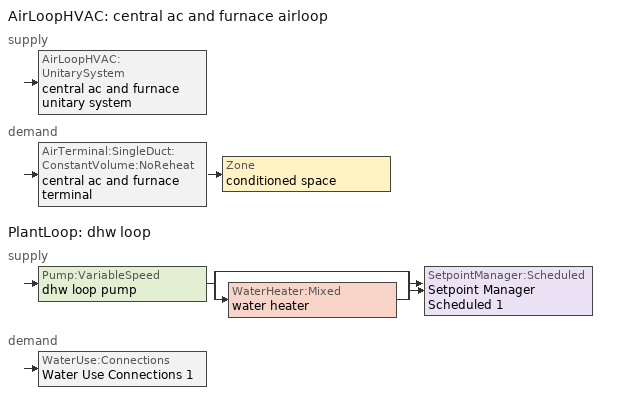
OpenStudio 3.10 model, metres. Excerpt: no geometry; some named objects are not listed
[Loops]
AirLoopHVAC 'central ac and furnace airloop'
 supply: AirLoopHVAC:UnitarySystem 'central ac and furnace unitary system'
 demand: AirTerminal:SingleDuct:ConstantVolume:NoReheat 'central ac and furnace terminal' > Zone 'conditioned space'
PlantLoop 'dhw loop'
 supply: Pump:VariableSpeed 'dhw loop pump' > split
  | bypass
  | WaterHeater:Mixed 'water heater'
  join > SetpointManager:Scheduled 'Setpoint Manager Scheduled 1'
 demand: WaterUse:Connections 'Water Use Connections 1'
[Sizing:Zone]
conditioned space: Zone Cooling Design Supply Air Temperature Input Method=SupplyAirTemperature; Zone Cooling Design Supply Air Temperature {C}=14; Zone Cooling Design Supply Air Temperature Difference {deltaC}=11.11; Zone Heating Design Supply Air Temperature Input Method=SupplyAirTemperature; Zone Heating Design Supply Air Temperature {C}=40; Zone Heating Design Supply Air Temperature Difference {deltaC}=11.11; Zone Cooling Design Supply Air Humidity Ratio {kg-H2O/kg-air}=0.0085; Zone Heating Design Supply Air Humidity Ratio {kg-H2O/kg-air}=0.008; Cooling Design Air Flow Method=DesignDay; Heating Design Air Flow Method=DesignDay; Account for Dedicated Outdoor Air System=No; Dedicated Outdoor Air System Control Strategy=NeutralSupplyAir; Dedicated Outdoor Air Low Setpoint Temperature for Design {C}=autosize; Dedicated Outdoor Air High Setpoint Temperature for Design {C}=autosize; Zone Load Sizing Method=Sensible Load Only No Latent Load; Zone Latent Cooling Design Supply Air Humidity Ratio Input Method=HumidityRatioDifference; Zone Cooling Design Supply Air Humidity Ratio Difference {kgWater/kgDryAir}=0.005; Zone Latent Heating Design Supply Air Humidity Ratio Input Method=HumidityRatioDifference; Zone Humidification Design Supply Air Humidity Ratio Difference {kgWater/kgDryAir}=0.005; Sizing Option=Coincident
[Zone equipment]
conditioned space: central ac and furnace terminal
[Coil:Cooling:DX:SingleSpeed]
central ac and furnace clg coil: Availability Schedule=Always On Discrete; Rated Total Cooling Capacity {W}=9436.59; Rated Sensible Heat Ratio=0.708; Rated COP {W/W}=3.76393; Rated Air Flow Rate {m3/s}=0.483762; Rated Evaporator Fan Power Per Volume Flow Rate 2017 {W/(m3/s)}=773.3; Rated Evaporator Fan Power Per Volume Flow Rate 2023 {W/(m3/s)}=934.4; Total Cooling Capacity Function of Temperature Curve=Cool-CAP-fT1; Total Cooling Capacity Function of Flow Fraction Curve=Cool-CAP-fFF1; Energy Input Ratio Function of Temperature Curve=Cool-EIR-fT1; Energy Input Ratio Function of Flow Fraction Curve=Cool-EIR-fFF1; Part Load Fraction Correlation Curve=Cool-PLF-fPLR1; Minimum Outdoor Dry-Bulb Temperature for Compressor Operation {C}=-25; Nominal Time for Condensate Removal to Begin {s}=1000; Ratio of Initial Moisture Evaporation Rate and Steady State Latent Capacity=1.5; Maximum Cycling Rate {cycles/hr}=3; Latent Capacity Time Constant {s}=45; Condenser Type=AirCooled; Evaporative Condenser Effectiveness=0.9; Evaporative Condenser Air Flow Rate {m3/s}=autosize; Evaporative Condenser Pump Rated Power Consumption {W}=autosize; Crankcase Heater Capacity {W}=25.6258; Maximum Outdoor Dry-Bulb Temperature for Crankcase Heater Operation {C}=10; Basin Heater Capacity {W/K}=0; Basin Heater Setpoint Temperature {C}=2
[Coil:Heating:Gas]
central ac and furnace htg coil: Availability Schedule=Always On Discrete; Gas Burner Efficiency=0.78; Nominal Capacity {W}=25444.1; On Cycle Parasitic Electric Load {W}=0; Off Cycle Parasitic Gas Load {W}=0; Fuel Type=NaturalGas
[EnergyManagementSystem:Sensor]
Name | Output Variable or Output Meter Index Key | Output Variable or Output Meter
central_ac_and_furnace_clg_coil_s | central ac and furnace clg coil | Cooling Coil Total Cooling Energy
central_ac_and_furnace_htg_coil_s | central ac and furnace htg coil | Heating Coil Heating Energy
water_heater_energy | water heater | Water Heater NaturalGas Rate
water_heater_on_cycle_parasitic | water heater | Water Heater On Cycle Parasitic Electricity Rate
water_heater_off_cycle_parasitic | water heater | Water Heater Off Cycle Parasitic Electricity Rate
fridge_tin_s; tin_s | conditioned space | Zone Mean Air Temperature
win_s | conditioned space | Zone Air Humidity Ratio
tout_s | conditioned space | Zone Outdoor Air Drybulb Temperature
conditioned_space_htg_unmet_s | conditioned space | Zone Heating Setpoint Not Met Time
conditioned_space_clg_unmet_s | conditioned space | Zone Cooling Setpoint Not Met Time
[EnergyManagementSystem:Program]
infil_program: Set p_m = 0.14; Set p_s = 0.22; Set s_m = 270; Set s_s = 370; Set z_m = 9.99744; Set z_s = 2.4384; Set f_t = (((s_m/z_m)^p_m)*((z_s/s_s)^p_s)); Set Tdiff = tin_s-tout_s; Set dT = @Abs Tdiff; Set c = 0.0918; Set Cs = 0.0567; Set Cw = 0.1627; Set n = 0.65; Set sft = (f_t*0.5); Set temp1 = ((c*Cw)*((sft*site_vw_s)^(2*n)))^2; Set Qinf = (((c*Cs*(dT^n))^2)+temp1)^0.5; Set Qinf = (@Max Qinf 0); Set mech_vent_house_fan_sensible_load_act = 0.0; Set mech_vent_house_fan_latent_load_act = 0.0; Set OASupInPb = out_pb_s; Set OASupInTemp = tout_s; Set OASupInW = out_wt_s; Set OASupRho = (@RhoAirFnPbTdbW OASupInPb OASupInTemp OASupInW); Set OASupCp = (@CpAirFnW OASupInW); Set OASupInEnth = (@HFnTdbW OASupInTemp OASupInW); Set ZoneTemp = tin_s; Set ZoneW = win_s; Set ZoneCp = (@CpAirFnW ZoneW); Set ZoneAirEnth = (@HFnTdbW ZoneTemp ZoneW); Set mech_vent_house_fan_cfis_act = 0.0; Set QWHV_cfis_sup = 0.0; Set QWHV_cfis_suppl_sup = 0.0; Set QWHV_cfis_suppl_exh = 0.0; Set Qrange = 0; Set Qrange = Qrange + 0.04719 * mech_vent_range_fan_0_sch_s; Set Qbath = 0; Set Qbath = Qbath + 0.04719 * mech_vent_bath_fan_0_sch_s; Set Qdryer = 0; Set Qdryer = Qdryer + 0.00382 * clothes_dryer_exhaust_0_sch_s; Set QWHV_sup = 0.0; Set QWHV_exh = 0.0; Set Qsupply = QWHV_sup + QWHV_cfis_sup + QWHV_cfis_suppl_sup; Set Qexhaust = Qrange + Qbath + Qdryer + QWHV_exh + QWHV_cfis_suppl_exh; Set Qfan = (@Max Qexhaust Qsupply); Set Qducts = 0; Set Qducts = Qducts - central_ac_and_furnace_airloop_0_DuctImbalLkSupFanEquivCond; Set Qducts = Qducts + central_ac_and_furnace_airloop_0_DuctImbalLkExhFanEquivCond; If Qducts < 0; Set Qsupply = Qsupply - Qducts; Else; Set Qexhaust = Qexhaust + Qducts; EndIf; Set Qfan_with_ducts = (@Max Qexhaust Qsupply); Set Qimb = (@Abs (Qsupply - Qexhaust)); If Qinf + Qimb > 0; Set Qtot = Qfan_with_ducts + (Qinf^2) / (Qinf + Qimb); Else; Set Qtot = Qfan_with_ducts; EndIf; Set Qinf_adj = Qtot - Qfan; Set infil_flow_act = Qinf_adj; Set infil_program_Qinf = Qinf_adj; Set infil_program_Qfan = Qfan; Set Qload = Qfan; Set Effectiveness_Sens = 0.0; Set Effectiveness_Lat = 0.0; Set Fan_MFR = Qload * OASupRho; Set ZoneInEnth = OASupInEnth; Set ZoneInTemp = OASupInTemp; Set FanTotalToCond = Fan_MFR * (ZoneInEnth - ZoneAirEnth); Set FanSensToCond = Fan_MFR * ZoneCp * (ZoneInTemp - ZoneTemp); Set FanLatToCond = FanTotalToCond - FanSensToCond; Set mech_vent_house_fan_sensible_load_act = mech_vent_house_fan_sensible_load_act + FanSensToCond; Set mech_vent_house_fan_latent_load_act = mech_vent_house_fan_latent_load_act + FanLatToCond
unmet_hours_program: Set htg_unmet_hours = 0; Set clg_unmet_hours = 0; Set unit_htg_unmet_hours = 0; If ((DayOfYear >= 1) && (DayOfYear <= 365)); Set unit_htg_unmet_hours = unit_htg_unmet_hours + conditioned_space_htg_unmet_s; If unit_htg_unmet_hours > htg_unmet_hours; Set htg_unmet_hours = unit_htg_unmet_hours; EndIf; EndIf; Set unit_clg_unmet_hours = 0; If ((DayOfYear >= 1) && (DayOfYear <= 365)); Set unit_clg_unmet_hours = unit_clg_unmet_hours + conditioned_space_clg_unmet_s; If unit_clg_unmet_hours > clg_unmet_hours; Set clg_unmet_hours = unit_clg_unmet_hours; EndIf; EndIf
total_loads_program: Set loads_htg_tot = 0; Set loads_clg_tot = 0; If htg_load_cond > 0; Set loads_htg_tot = loads_htg_tot + (htg_load_cond - clg_load_cond) * 1.0; Set loads_htg_tot = loads_htg_tot + (htg_load_duct - clg_load_duct) * 1.0; EndIf; Set loads_htg_tot = (@Max loads_htg_tot 0); If clg_load_cond > 0; Set loads_clg_tot = loads_clg_tot + (clg_load_cond - htg_load_cond) * 1.0; Set loads_clg_tot = loads_clg_tot + (clg_load_duct - htg_load_duct) * 1.0; EndIf; Set loads_clg_tot = (@Max loads_clg_tot 0)
total_airflows_program: Set total_infil_flow_rate = 0; Set total_mechvent_flow_rate = 0; Set total_natvent_flow_rate = 0; Set total_whf_flow_rate = 0; Set total_infil_flow_rate = total_infil_flow_rate + (infil_program_Qinf * 1); Set total_mechvent_flow_rate = total_mechvent_flow_rate + (infil_program_Qfan * 1); Set total_natvent_flow_rate = total_natvent_flow_rate + (natural_vent_program_Qnv * 1); Set total_whf_flow_rate = total_whf_flow_rate + (natural_vent_program_Qwhf * 1)
[EnergyManagementSystem:ProgramCallingManager]
central_ac_and_furnace_supply_fan_disaggregate_program_calling_manager: EndOfSystemTimestepBeforeHVACReporting; central_ac_and_furnace_supply_fan_disaggregate_program
central_ac_and_furnace_supply_fan_disaggregate_program_calling_manager 1: EndOfSystemTimestepBeforeHVACReporting; central_ac_and_furnace_supply_fan_disaggregate_program_1
water_heater_EC_adj_ProgramManager: EndOfSystemTimestepBeforeHVACReporting; water_heater_EC_adj
fridge_schedule_program_calling_manager: BeginZoneTimestepAfterInitHeatBalance; fridge_schedule_program
central_ac_and_furnace_airloop_0_duct_program_calling_manager: EndOfSystemTimestepAfterHVACReporting; central_ac_and_furnace_airloop_0_duct_program
natural_vent_program_calling_manager: BeginZoneTimestepAfterInitHeatBalance; natural_vent_program
crawlspace_unvented_1_duct_leakage_imbalance_infil_program_calling_manager: BeginZoneTimestepAfterInitHeatBalance; crawlspace_unvented_1_duct_leakage_imbalance_infil_program
infil_program_calling_manager: BeginZoneTimestepAfterInitHeatBalance; infil_program
unmet_hours_program_calling_manager: EndOfZoneTimestepBeforeZoneReporting; unmet_hours_program
total_loads_program_calling_manager: EndOfZoneTimestepAfterZoneReporting; total_loads_program
total_airflows_program_calling_manager: EndOfZoneTimestepAfterZoneReporting; total_airflows_program
[EnergyManagementSystem:OutputVariable] Type of Data in Variable=Summed; Update Frequency=SystemTimestep; Units=J
Name | EMS Variable | EMS Program or Subroutine
central ac and furnace supply fan disaggregate clg | central_ac_and_furnace_supply_fan_clg | central_ac_and_furnace_supply_fan_disaggregate_program
central ac and furnace supply fan disaggregate htg primary | central_ac_and_furnace_supply_fan_primary_htg | central_ac_and_furnace_supply_fan_disaggregate_program_1
[AirLoopHVAC:UnitarySystem]
central ac and furnace unitary system: Control Type=Load; Controlling Zone or Thermostat Location=conditioned space; Dehumidification Control Type=None; Availability Schedule=Always On Discrete; Supply Fan=central ac and furnace supply fan; Fan Placement=BlowThrough; Supply Air Fan Operating Mode Schedule=central ac and furnace auto fan schedule; Heating Coil=central ac and furnace htg coil; DX Heating Coil Sizing Ratio=1; Cooling Coil=central ac and furnace clg coil; Use DOAS DX Cooling Coil=No; DOAS DX Cooling Coil Leaving Minimum Air Temperature {C}=2; Latent Load Control=SensibleOnlyLoadControl; Supply Air Flow Rate Method During Cooling Operation=SupplyAirFlowRate; Supply Air Flow Rate During Cooling Operation {m3/s}=0.435607; Supply Air Flow Rate Method During Heating Operation=SupplyAirFlowRate; Supply Air Flow Rate During Heating Operation {m3/s}=0.819301; Supply Air Flow Rate Method When No Cooling or Heating is Required=SupplyAirFlowRate; Supply Air Flow Rate When No Cooling or Heating is Required {m3/s}=0; No Load Supply Air Flow Rate Control Set To Low Speed=Yes; Maximum Supply Air Temperature {C}=48.8889; Maximum Outdoor Dry-Bulb Temperature for Supplemental Heater Operation {C}=21; Ancilliary On-Cycle Electric Power {W}=0; Ancilliary Off-Cycle Electric Power {W}=0
[AirLoopHVAC]
central ac and furnace airloop: Availability Schedule=Always On Discrete; Design Supply Air Flow Rate {m3/s}=0.819301; Design Return Air Flow Fraction of Supply Air Flow=1
[Sizing:System]
central ac and furnace airloop: Central Heating Maximum System Air Flow Ratio=0.3; Preheat Design Temperature {C}=7; Preheat Design Humidity Ratio {kg-H2O/kg-Air}=0.008; Precool Design Temperature {C}=12.8; Precool Design Humidity Ratio {kg-H2O/kg-Air}=0.008; Central Cooling Design Supply Air Temperature {C}=12.8; Central Heating Design Supply Air Temperature {C}=16.7; 100% Outdoor Air in Cooling=Yes; 100% Outdoor Air in Heating=Yes; Central Cooling Design Supply Air Humidity Ratio {kg-H2O/kg-Air}=0.0085; Zone Maximum Outdoor Air Fraction=1; Cooling Supply Air Flow Rate Per Floor Area {m3/s-m2}=0.00996765; Cooling Fraction of Autosized Cooling Supply Air Flow Rate=1; Cooling Supply Air Flow Rate Per Unit Cooling Capacity {m3/s-W}=3.94755e-05; Heating Supply Air Flow Rate Per Floor Area {m3/s-m2}=0.00996765; Heating Fraction of Autosized Heating Supply Air Flow Rate=1; Heating Fraction of Autosized Cooling Supply Air Flow Rate=1; Heating Supply Air Flow Rate Per Unit Heating Capacity {m3/s-W}=3.15882e-05; Cooling Design Capacity Method=CoolingDesignCapacity; Cooling Design Capacity {W}=autosize; Cooling Design Capacity Per Floor Area {W/m2}=234.7; Fraction of Autosized Cooling Design Capacity=1; Heating Design Capacity Method=HeatingDesignCapacity; Heating Design Capacity {W}=autosize; Heating Design Capacity Per Floor Area {W/m2}=157; Fraction of Autosized Heating Design Capacity=1; Central Cooling Capacity Control Method=OnOff; Occupant Diversity=autosize
[AirTerminal:SingleDuct:ConstantVolume:NoReheat]
central ac and furnace terminal: Availability Schedule=Always On Discrete; Maximum Air Flow Rate {m3/s}=0.819301
[ElectricEquipment:Definition] Design Level Calculation Method=EquipmentLevel
Name | Design Level {W} | Fraction Latent | Fraction Radiant | Fraction Lost
clothes washer | 22.1622 | 0.03 | 0.162 | 0.7
dishwasher | 35.5682 | 0.3 | 0.18 | 0.4
[PlantLoop]
dhw loop: Fluid Type=Water; Glycol Concentration=0; Maximum Loop Flow Rate {m3/s}=0.01; Plant Loop Volume {m3}=0.003; Load Distribution Scheme=Optimal
[Sizing:Plant]
dhw loop: Loop Type=Heating; Design Loop Exit Temperature {C}=52.6667; Loop Design Temperature Difference {deltaC}=5.55556; Sizing Option=NonCoincident; Zone Timesteps in Averaging Window=1; Coincident Sizing Factor Mode=None
[Pump:VariableSpeed]
dhw loop pump: Rated Flow Rate {m3/s}=0.01; Rated Pump Head {Pa}=1; Rated Power Consumption {W}=0; Motor Efficiency=0.85; Fraction of Motor Inefficiencies to Fluid Stream=0; Coefficient 1 of the Part Load Performance Curve=0; Coefficient 2 of the Part Load Performance Curve=1; Coefficient 3 of the Part Load Performance Curve=0; Coefficient 4 of the Part Load Performance Curve=0; Minimum Flow Rate {m3/s}=0; Pump Control Type=Intermittent; Skin Loss Radiative Fraction=0.5; Design Power Sizing Method=PowerPerFlowPerPressure; Design Electric Power per Unit Flow Rate {W/(m3/s)}=348701.1; Design Shaft Power per Unit Flow Rate per Unit Head {W-s/m3-Pa}=1.28205; Design Minimum Flow Rate Fraction=0
[SetpointManager:Scheduled]
Setpoint Manager Scheduled 1: Control Variable=Temperature; Schedule=dhw temp
[WaterHeater:Mixed]
water heater: Tank Volume {m3}=0.143846; Setpoint Temperature Schedule=water heater setpoint; Deadband Temperature Difference {deltaC}=2; Maximum Temperature Limit {C}=99; Heater Control Type=Cycle; Heater Maximum Capacity {W}=10550.6; Heater Minimum Capacity {W}=0; Heater Fuel Type=NaturalGas; Heater Thermal Efficiency=0.785176; Off Cycle Parasitic Fuel Consumption Rate {W}=0; Off Cycle Parasitic Fuel Type=Electricity; Off Cycle Parasitic Heat Fraction to Tank=0; On Cycle Parasitic Fuel Consumption Rate {W}=0; On Cycle Parasitic Fuel Type=Electricity; On Cycle Parasitic Heat Fraction to Tank=0; Ambient Temperature Indicator=ThermalZone; Ambient Temperature Thermal Zone=conditioned space; Off Cycle Loss Coefficient to Ambient Temperature {W/K}=2.30013; Off Cycle Loss Fraction to Thermal Zone=0.91; On Cycle Loss Coefficient to Ambient Temperature {W/K}=2.30013; On Cycle Loss Fraction to Thermal Zone=1; Use Side Effectiveness=1; Source Side Effectiveness=1; Use Side Design Flow Rate {m3/s}=autosize; Source Side Design Flow Rate {m3/s}=autosize; Indirect Water Heating Recovery Time {hr}=1.5; Source Side Flow Control Mode=IndirectHeatPrimarySetpoint
[WaterHeater:Sizing]
water heater: Design Mode=PeakDraw; Time Storage Can Meet Peak Draw {hr}=0.538503; Time for Tank Recovery {hr}=0; Nominal Tank Volume for Autosizing Plant Connections {m3}=1
[EnergyManagementSystem:Actuator]
Name | Actuated Component | Actuated Component Type | Actuated Component Control Type
fridge_schedule_act | fridge schedule | Schedule:Constant | Schedule Value
central_ac_and_furnace_airloop_0_ZoneMixDZToCond_mix_act | central ac and furnace airloop_0 ZoneMixDZToCond mix | ZoneMixing | Air Exchange Flow Rate
central_ac_and_furnace_airloop_0_ZoneMixCondToDZ_mix_act | central ac and furnace airloop_0 ZoneMixCondToDZ mix | ZoneMixing | Air Exchange Flow Rate
natural_vent_flow_act | natural vent flow | Zone Infiltration | Air Exchange Flow Rate
whole_house_fan_flow_act | whole house fan flow | Zone Infiltration | Air Exchange Flow Rate
whole_house_fan_mix_act | whole house fan mix | ZoneMixing | Air Exchange Flow Rate
crawlspace_unvented_1_duct_leakage_imbalance_infil_flow_act | crawlspace_unvented 1 duct leakage imbalance infil flow | Zone Infiltration | Air Exchange Flow Rate
infil_flow_act | infil flow | Zone Infiltration | Air Exchange Flow Rate
[WaterUse:Connections]
Water Use Connections 1: Drain Water Heat Exchanger Type=None; Drain Water Heat Exchanger Destination=Plant; Water Use Equipment Name 1=dhw fixtures; Water Use Equipment Name 2=dhw distribution waste; Water Use Equipment Name 3=clothes washer; Water Use Equipment Name 4=dishwasher
[WaterUse:Equipment:Definition]
Name | Peak Flow Rate {m3/s} | Target Temperature Schedule
dhw fixtures | 4.05756e-06 | mixed water temperature schedule
dhw distribution waste | 1.39477e-06 | mixed water temperature schedule
clothes washer | 3.78963e-07
dishwasher | 4.49492e-07
[WaterUse:Equipment]
Name | Water Use Equipment Definition | Flow Rate Fraction Schedule
dhw fixtures | dhw fixtures | dhw fixtures schedule
dhw distribution waste | dhw distribution waste | dhw fixtures schedule
clothes washer | clothes washer | clothes washer schedule
dishwasher | dishwasher | dishwasher schedule
[EnergyManagementSystem:InternalVariable]
central_ac_and_furnace_airloop_max_sup_fan_mfr: Internal Data Index Key=central ac and furnace supply fan; Internal Data Type=Fan Maximum Mass Flow Rate
[AirLoopHVAC:ReturnPlenum]
Air Loop HVAC Return Plenum 1: ThermalZone=central ac and furnace airloop ret air zone
[EnergyManagementSystem:Subroutine]
central_ac_and_furnace_airloop_0_duct_subroutine: Set AH_MFR = central_ac_and_furnace_airloop_AH_MFR / 1; If AH_MFR > 0; Set AH_Tout = central_ac_and_furnace_airloop_AH_Tout; Set AH_Wout = central_ac_and_furnace_airloop_AH_Wout; Set RA_T = central_ac_and_furnace_airloop_RA_T; Set RA_W = central_ac_and_furnace_airloop_Ra_W; Set Fan_RTF = central_ac_and_furnace_airloop_Fan_RTF; Set DZ_T = central_ac_and_furnace_airloop_0_DZ_T; Set DZ_W = central_ac_and_furnace_airloop_0_DZ_W; Set AH_VFR = central_ac_and_furnace_airloop_AH_VFR / 1; Set h_SA = (@HFnTdbW AH_Tout AH_Wout); Set h_RA = (@HFnTdbW RA_T RA_W); Set h_fg = (@HfgAirFnWTdb AH_Wout AH_Tout); Set h_DZ = (@HFnTdbW DZ_T DZ_W); Set air_cp = 1006.0; Set f_sup = 0.10000000000000002; Set f_ret = 0.1; Set sup_lk_mfr = f_sup * AH_MFR; Set ret_lk_mfr = f_ret * AH_MFR; Set SupTotLkToCond = sup_lk_mfr*(h_RA - h_SA); Set SupLatLkToCond = sup_lk_mfr*h_fg*(RA_W-AH_Wout); Set SupSensLkToCond = SupTotLkToCond-SupLatLkToCond; Set supply_ua = 255.946; Set eTm = 0-((Fan_RTF/(AH_MFR*air_cp))*supply_ua); Set t_sup = DZ_T+((AH_Tout-DZ_T)*(@Exp eTm)); Set SupCondToCond = AH_MFR*air_cp*(t_sup-AH_Tout); Set SupCondToDZ = 0-SupCondToCond; Set return_ua = 47.397; Set eTm = 0-((Fan_RTF/(AH_MFR*air_cp))*return_ua); Set t_ret = DZ_T+((RA_T-DZ_T)*(@Exp eTm)); Set RetCondToRP = AH_MFR*air_cp*(t_ret-RA_T); Set RetCondToDZ = 0-RetCondToRP; Set RetLatLkToRP = 0; Set RetSensLkToRP = ret_lk_mfr*air_cp*(DZ_T-RA_T); Set SupTotLkToDZ = sup_lk_mfr*(h_SA-h_DZ); Set SupLatLkToDZ = sup_lk_mfr*h_fg*(AH_Wout-DZ_W); Set SupSensLkToDZ = SupTotLkToDZ-SupLatLkToDZ; Set FracOutsideToCond = 0.5; Set FracOutsideToDZ = 0.0; Set FracCondToOutside = 0.0; Set FracDZToOutside = 0.5; Set FracDZToCond = 0.5; Set FracCondToDZ = 0.0; Set lk_imbal_vfr = @ABS(f_sup - f_ret) * AH_VFR; Set ImbalLkCondToDZ = lk_imbal_vfr * FracCondToDZ; Set ImbalLkDZToCond = lk_imbal_vfr * FracDZToCond; Set ImbalLkOutsideToCond = lk_imbal_vfr * FracOutsideToCond; Set ImbalLkOutsideToDZ = lk_imbal_vfr * FracOutsideToDZ; Set ImbalLkCondToOutside = lk_imbal_vfr * FracCondToOutside; Set ImbalLkDZToOutside = lk_imbal_vfr * FracDZToOutside; Else; Set SupLatLkToCond = 0; Set SupSensLkToCond = 0; Set SupCondToCond = 0; Set RetCondToRP = 0; Set RetLatLkToRP = 0; Set RetSensLkToRP = 0; Set RetCondToDZ = 0; Set SupCondToDZ = 0; Set SupLatLkToDZ = 0; Set SupSensLkToDZ = 0; Set ImbalLkCondToDZ = 0; Set ImbalLkDZToCond = 0; Set ImbalLkOutsideToCond = 0; Set ImbalLkOutsideToDZ = 0; Set ImbalLkCondToOutside = 0; Set ImbalLkDZToOutside = 0; EndIf; Set central_ac_and_furnace_airloop_0_SupLatLkToCond = SupLatLkToCond; Set central_ac_and_furnace_airloop_0_SupSensLkToCond = SupSensLkToCond; Set central_ac_and_furnace_airloop_0_SupCondToLv = SupCondToCond; Set central_ac_and_furnace_airloop_0_RetCondToRP = RetCondToRP; Set central_ac_and_furnace_airloop_0_RetLatLkToRP = RetLatLkToRP; Set central_ac_and_furnace_airloop_0_RetSensLkToRP = RetSensLkToRP; Set central_ac_and_furnace_airloop_0_RetCondToDZ = RetCondToDZ; Set central_ac_and_furnace_airloop_0_SupCondToDZ = SupCondToDZ; Set central_ac_and_furnace_airloop_0_SupLatLkToDZ = SupLatLkToDZ; Set central_ac_and_furnace_airloop_0_SupSensLkToDZ = SupSensLkToDZ; Set central_ac_and_furnace_airloop_0_ZoneMixCondToDZ = ImbalLkCondToDZ; Set central_ac_and_furnace_airloop_0_ZoneMixDZToCond = ImbalLkDZToCond; Set central_ac_and_furnace_airloop_0_DuctImbalLkSupFanEquivCond = ImbalLkCondToOutside; Set central_ac_and_furnace_airloop_0_DuctImbalLkExhFanEquivCond = ImbalLkOutsideToCond; Set central_ac_and_furnace_airloop_0_DuctImbalLkSupFanEquivDZ = ImbalLkDZToOutside; Set central_ac_and_furnace_airloop_0_DuctImbalLkExhFanEquivDZ = ImbalLkOutsideToDZ
[Schedule:Ruleset]
Name | Default Day Schedule
clothes washer schedule | clothes washer schedule default day
dishwasher schedule | dishwasher schedule default day
dhw fixtures schedule | dhw fixtures schedule default day
[Schedule:Day]
clothes washer schedule default day; dishwasher schedule default day; dhw fixtures schedule default day: 24, 0, 0
clothes washer schedule day: 1, 0, 0.104651, 2, 0, 0.0813953, 4, 0, 0.0465116, 5, 0, 0.0813953, 6, 0, 0.127907, 7, 0, 0.255814, 8, 0, 0.569767, 9, 0, 0.848837, 10, 0, 1, 11, 0, 0.976744, 12, 0, 0.872093, 13, 0, 0.77907, 14, 0, 0.697674, 15, 0, 0.569767, 16, 0, 0.593023, 17, 0, 0.581395, 21, 0, 0.569767, 22, 0, 0.546512, 23, 0, 0.372093, 24, 0, 0.197674
dishwasher schedule day: 1, 0, 0.135135, 2, 0, 0.0630631, 3, 0, 0.045045, 5, 0, 0.027027, 6, 0, 0.0900901, 7, 0, 0.18018, 8, 0, 0.279279, 9, 0, 0.522523, 10, 0, 0.585586, 11, 0, 0.504505, 12, 0, 0.432432, 13, 0, 0.378378, 14, 0, 0.414414, 15, 0, 0.324324, 17, 0, 0.342342, 18, 0, 0.441441, 19, 0, 0.783784, 20, 0, 1, 21, 0, 0.810811, 22, 0, 0.603604, 23, 0, 0.396396, 24, 0, 0.279279
dhw fixtures schedule day: 1, 0, 0.139535, 2, 0, 0.0697674, 3, 0, 0.0465116, 4, 0, 0.0581395, 5, 0, 0.116279, 6, 0, 0.395349, 7, 0, 0.906977, 8, 0, 1, 9, 0, 0.930233, 10, 0, 0.77907, 11, 0, 0.651163, 12, 0, 0.546512, 13, 0, 0.465116, 14, 0, 0.406977, 15, 0, 0.383721, 16, 0, 0.360465, 17, 0, 0.44186, 18, 0, 0.593023, 20, 0, 0.697674, 21, 0, 0.639535, 22, 0, 0.55814, 23, 0, 0.44186, 24, 0, 0.302326
[Schedule:Rule] Rule Order=0; Apply Sunday=Yes; Apply Monday=Yes; Apply Tuesday=Yes; Apply Wednesday=Yes; Apply Thursday=Yes; Apply Friday=Yes; Apply Saturday=Yes; Date Specification Type=DateRange; Start Month=1; Start Day=1; End Month=12; End Day=31
Name | Schedule Ruleset | Day Schedule
clothes washer schedule allday rule | clothes washer schedule | clothes washer schedule day
dishwasher schedule allday rule | dishwasher schedule | dishwasher schedule day
dhw fixtures schedule allday rule | dhw fixtures schedule | dhw fixtures schedule day
[Schedule:Constant]
Name | Value
Always On Discrete | 1
central ac and furnace auto fan schedule; fridge schedule | 0
dhw temp; water heater setpoint | 52.6667
mixed water temperature schedule | 40.5556
[Table:Lookup]
Cool-CAP-fT1: None, 1, 0, Dimensionless, 1.16443, 1.0978, 1.03113, 0.970442, 0.922102, 1.28616, 1.21255, 1.13892, 1.06531, 1, 1.43131, 1.3494, 1.26745, 1.18486, 1.11129
Cool-EIR-fT1: None, 1, 0, Dimensionless, 0.279764, 0.444898, 0.631395, 0.848942, 1.07061, 0.264398, 0.420462, 0.596715, 0.797308, 1, 0.228301, 0.363059, 0.515249, 0.694309, 0.886851
[Curve:Quadratic] Minimum Value of x=0
Name | Coefficient1 Constant | Coefficient2 x | Coefficient3 x**2 | Maximum Value of x | Minimum Curve Output | Maximum Curve Output
Cool-CAP-fFF1 | 0.718664 | 0.417974 | -0.136638 | 2 | 0 | 2
Cool-EIR-fFF1 | 1.14349 | -0.13944 | -0.00404779 | 2 | 0 | 2
Cool-PLF-fPLR1 | 0.92 | 0.08 | 0 | 1 | 0.7 | 1
